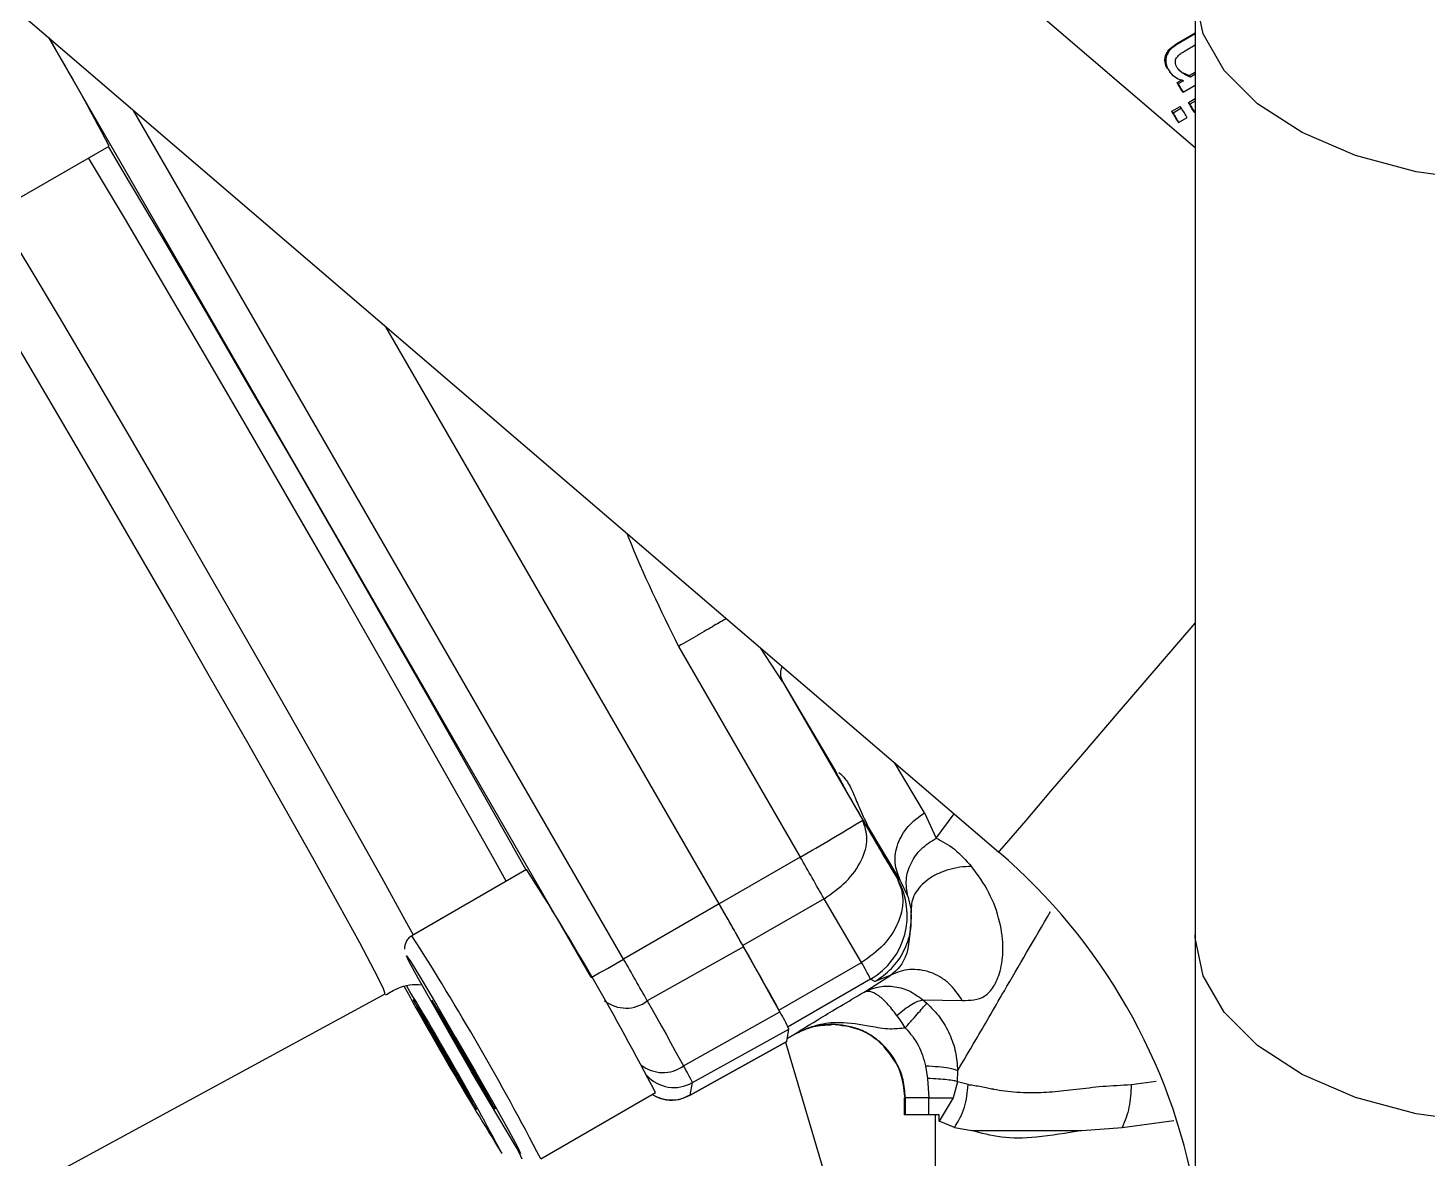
# Model space of a CAD drawing. Extents: x 75 to 2075, y 25 to 1460.
# Drawn here: x 1114.9 to 1169.3, y 653.4 to 697.3 of the extents above; entities that cross this region are included whole.
import ezdxf

# ---------------------------------------------------------------- set-up
doc = ezdxf.new("R2010")
doc.units = 0
doc.header["$LTSCALE"] = 5
doc.linetypes.add('SLD-KATı', pattern=[0])
doc.layers.get('0').update_dxf_attribs({"linetype": 'CONTINUOUS'})

msp = doc.modelspace()

# ---------------------------------------------------------------- linework, layer by layer
at = {"color": 7, "linetype": 'SLD-KATı'}
for p, q in [((1160.256, 692.686), (1108.958, 736.655)), ((1092.224, 717.131), (1152.636, 665.349)), ((1160.256, 698.707), (1160.256, 662.143)), ((1136.803, 660.481), (1115.75, 696.952)), ((1159.549, 696.738), (1160.256, 697.146)), ((1160.256, 697.107), (1159.575, 696.714)), ((1159.907, 696.478), (1160.256, 696.68)), ((1159.556, 695.22), (1159.762, 695.339)), ((1159.6, 695.165), (1159.556, 695.22)), ((1159.806, 695.284), (1159.6, 695.165)), ((1159.784, 694.845), (1160.256, 695.118)), ((1160.025, 695.491), (1160.256, 695.624)), ((1160.069, 695.436), (1160.025, 695.491)), ((1160.256, 695.544), (1160.069, 695.436)), ((1159.784, 694.845), (1159.735, 694.908)), ((1159.997, 694.452), (1160.256, 694.601)), ((1159.351, 694.108), (1159.676, 694.296)), ((1159.407, 694.033), (1159.351, 694.108)), ((1159.731, 694.221), (1159.407, 694.033)), ((1159.731, 694.221), (1159.676, 694.296)), ((1160.053, 694.376), (1159.997, 694.452)), ((1160.256, 694.493), (1160.053, 694.376)), ((1160.236, 694.058), (1160.176, 694.142)), ((1160.236, 694.058), (1160.256, 694.069)), ((1159.614, 693.672), (1159.553, 693.756)), ((1159.614, 693.672), (1159.939, 693.859)), ((1113.641, 690.186), (1118.094, 692.758)), ((1141.777, 663.338), (1128.844, 685.742)), ((1140.203, 673.336), (1144.925, 665.157)), ((1144.241, 671.97), (1147.35, 666.585)), ((1144.241, 671.97), (1146.29, 668.489)), ((1149.749, 666.878), (1150.197, 665.891)), ((1147.35, 666.585), (1147.94, 665.588)), ((1148.808, 664.256), (1147.539, 666.381)), ((1134.304, 664.675), (1129.851, 662.104)), ((1148.484, 664.67), (1148.694, 664.315)), ((1148.694, 664.315), (1148.808, 664.256)), ((1149.104, 663.64), (1148.808, 664.256)), ((1149.104, 663.64), (1149.234, 663.096)), ((1141.777, 663.338), (1138.065, 661.196)), ((1147.307, 661.061), (1145.849, 663.536)), ((1160.256, 662.143), (1160.256, 641.663)), ((1142.725, 661.675), (1138.988, 659.575)), ((1144.099, 659.209), (1147.307, 661.061)), ((1147.401, 659.911), (1148.447, 660.571)), ((1147.823, 660.324), (1147.649, 660.413)), ((1148.447, 660.571), (1147.823, 660.324)), ((1113.115, 651.326), (1128.814, 659.851)), ((1130.604, 658.459), (1129.894, 659.628)), ((1129.894, 659.628), (1130.417, 658.657)), ((1131.1, 658.855), (1130.63, 659.601)), ((1130.63, 659.601), (1131.386, 658.234)), ((1149.687, 659.618), (1149.84, 659.485)), ((1149.687, 659.618), (1151.217, 659.591)), ((1130.467, 658.686), (1130.417, 658.657)), ((1132.327, 656.743), (1131.1, 658.855)), ((1140.398, 657.049), (1144.137, 659.144)), ((1130.417, 658.657), (1131.65, 656.517)), ((1131.837, 656.319), (1130.604, 658.459)), ((1131.442, 658.266), (1131.386, 658.234)), ((1131.386, 658.234), (1132.613, 656.121)), ((1140.739, 656.402), (1144.487, 658.48)), ((1144.4, 657.996), (1144.487, 658.48)), ((1144.421, 658.112), (1144.711, 658.28)), ((1144.709, 658.281), (1144.715, 658.292)), ((1140.649, 655.914), (1144.398, 657.992)), ((1144.4, 657.996), (1140.651, 655.917)), ((1144.359, 657.97), (1146.021, 652.328)), ((1149.788, 657.057), (1149.866, 656.561)), ((1131.705, 656.549), (1131.65, 656.517)), ((1131.65, 656.517), (1132.36, 655.348)), ((1133.083, 655.376), (1132.327, 656.743)), ((1149.866, 656.561), (1149.911, 655.815)), ((1151.029, 656.435), (1151.036, 656.872)), ((1132.36, 655.348), (1131.837, 656.319)), ((1132.656, 656.147), (1132.613, 656.121)), ((1132.613, 656.121), (1133.083, 655.376)), ((1134.851, 653.444), (1139.305, 656.015)), ((1140.651, 655.917), (1140.739, 656.402)), ((1151.029, 656.435), (1150.863, 655.815)), ((1151.438, 656.324), (1151.029, 656.435)), ((1148.975, 655.145), (1148.975, 655.815)), ((1148.979, 655.807), (1148.975, 655.815)), ((1148.995, 655.807), (1148.979, 655.807)), ((1148.999, 655.815), (1148.995, 655.807)), ((1148.999, 655.815), (1148.999, 655.145)), ((1149.911, 655.145), (1149.911, 655.815)), ((1150.863, 655.815), (1150.315, 654.91)), ((1148.999, 655.145), (1148.975, 655.145)), ((1149.911, 655.145), (1148.999, 655.145)), ((1150.315, 655.145), (1149.911, 655.145)), ((1150.159, 655.145), (1150.159, 653.002)), ((1150.315, 654.91), (1150.315, 655.145)), ((1150.911, 654.656), (1150.315, 654.91)), ((1157.423, 654.656), (1159.422, 654.926)), ((1150.911, 654.656), (1151.584, 654.547)), ((1151.584, 654.547), (1151.59, 654.547)), ((1151.59, 654.547), (1155.859, 654.547)), ((1155.858, 654.547), (1157.423, 654.656))]:
    msp.add_line(p, q, dxfattribs=at)
at = {"color": 8, "linetype": 'SLD-KATı'}
for p, q in [((1115.761, 696.956), (1115.757, 696.955)), ((1138.065, 661.196), (1119.048, 694.139)), ((1144.241, 671.97), (1143.385, 673.278)), ((1149.749, 666.878), (1148.584, 668.822)), ((1150.197, 665.891), (1150.905, 666.833)), ((1144.925, 665.157), (1141.777, 663.339)), ((1145.849, 663.536), (1142.701, 661.718)), ((1147.649, 660.413), (1144.45, 658.566)), ((1144.709, 658.281), (1144.421, 658.115)), ((1157.77, 656.324), (1158.739, 656.458))]:
    msp.add_line(p, q, dxfattribs=at)
at = {"color": 8, "linetype": 'SLD-KATı', "flags": 128}
for points in [[(1185.97, 698.687), (1185.923, 698.077), (1185.44, 696.612), (1184.452, 695.232), (1182.999, 693.994), (1181.142, 692.949), (1178.957, 692.14), (1176.532, 691.6), (1173.967, 691.351), (1171.367, 691.403), (1168.839, 691.754), (1166.485, 692.389), (1164.403, 693.284), (1162.678, 694.4), (1161.379, 695.693), (1160.561, 697.109), (1160.257, 698.591), (1160.256, 698.706)], [(1133.511, 664.218), (1133.029, 665.082), (1131.704, 667.44), (1130.227, 670.049), (1128.632, 672.847), (1126.957, 675.77), (1125.239, 678.752), (1123.518, 681.723), (1121.833, 684.616), (1120.224, 687.363), (1118.728, 689.901), (1117.378, 692.173), (1117.302, 692.3)], [(1113.988, 689.729), (1114.982, 688.079), (1116.155, 686.109), (1117.475, 683.872), (1118.907, 681.428), (1120.411, 678.844), (1121.947, 676.191), (1123.473, 673.539), (1124.948, 670.961), (1126.332, 668.527), (1127.587, 666.302), (1128.679, 664.348), (1129.579, 662.717), (1129.898, 662.131)], [(1128.815, 659.851), (1128.735, 660.074), (1128.402, 660.738), (1127.823, 661.824), (1127.015, 663.299), (1126, 665.122), (1124.809, 667.239), (1123.475, 669.589), (1122.038, 672.105), (1120.54, 674.712), (1119.022, 677.336), (1117.53, 679.901), (1116.107, 682.333), (1114.793, 684.56), (1113.628, 686.519), (1112.644, 688.153)], [(1152.636, 665.349), (1152.679, 665.4), (1153.021, 665.799), (1153.69, 666.58), (1154.658, 667.709), (1155.886, 669.142), (1157.324, 670.819), (1158.912, 672.672), (1160.256, 674.24)], [(1185.97, 662.143), (1185.923, 661.514), (1185.44, 660.048), (1184.452, 658.668), (1182.999, 657.43), (1181.142, 656.385), (1178.957, 655.576), (1176.532, 655.036), (1173.967, 654.787), (1171.367, 654.839), (1168.839, 655.19), (1166.485, 655.825), (1164.403, 656.72), (1162.678, 657.836), (1161.379, 659.129), (1160.561, 660.545), (1160.257, 662.027), (1160.256, 662.143)], [(1133.87, 653.948), (1134.014, 653.678), (1134.121, 653.444)]]:
    msp.add_lwpolyline(points, dxfattribs=at)
at = {"color": 7, "linetype": 'SLD-KATı', "flags": 128}
for points in [[(1159.264, 695.633), (1159.283, 695.611), (1159.303, 695.588)], [(1159.735, 694.908), (1159.713, 694.947), (1159.69, 694.986), (1159.668, 695.025), (1159.645, 695.064), (1159.623, 695.103), (1159.601, 695.142), (1159.578, 695.181), (1159.556, 695.22)], [(1159.6, 695.165), (1159.623, 695.125), (1159.646, 695.085), (1159.669, 695.045), (1159.692, 695.005), (1159.715, 694.965), (1159.738, 694.925), (1159.761, 694.885), (1159.784, 694.845)], [(1159.553, 693.756), (1159.528, 693.8), (1159.503, 693.844), (1159.478, 693.888), (1159.452, 693.932), (1159.427, 693.976), (1159.402, 694.02), (1159.376, 694.064), (1159.351, 694.108)], [(1159.407, 694.033), (1159.433, 693.988), (1159.459, 693.943), (1159.485, 693.897), (1159.511, 693.852), (1159.537, 693.807), (1159.562, 693.762), (1159.588, 693.717), (1159.614, 693.672)], [(1159.939, 693.859), (1159.913, 693.904), (1159.887, 693.949), (1159.861, 693.995), (1159.835, 694.04), (1159.809, 694.085), (1159.783, 694.13), (1159.757, 694.175), (1159.731, 694.221)], [(1160.176, 694.142), (1160.153, 694.181), (1160.131, 694.219), (1160.109, 694.258), (1160.086, 694.297), (1160.064, 694.336), (1160.042, 694.374), (1160.02, 694.413), (1159.997, 694.452)], [(1160.053, 694.376), (1160.076, 694.337), (1160.099, 694.297), (1160.122, 694.257), (1160.145, 694.217), (1160.168, 694.177), (1160.19, 694.137), (1160.213, 694.098), (1160.236, 694.058)], [(1118.062, 692.739), (1118.635, 691.773), (1120.151, 689.206), (1121.783, 686.422), (1123.499, 683.48), (1125.264, 680.44), (1127.04, 677.365), (1128.791, 674.317), (1130.481, 671.36), (1132.076, 668.554), (1133.542, 665.957), (1134.272, 664.657)], [(1142.699, 661.718), (1142.883, 661.389), (1143.065, 661.064), (1143.244, 660.744), (1143.42, 660.428), (1143.594, 660.116), (1143.765, 659.809), (1143.934, 659.507), (1144.099, 659.209)], [(1144.137, 659.144), (1143.97, 659.444), (1143.8, 659.749), (1143.628, 660.059), (1143.453, 660.373), (1143.275, 660.692), (1143.094, 661.016), (1142.911, 661.343), (1142.725, 661.675)], [(1134.07, 653.653), (1133.911, 653.884), (1133.503, 654.55), (1132.897, 655.571), (1132.166, 656.822), (1131.397, 658.154), (1130.683, 659.406), (1130.111, 660.426), (1129.75, 661.092), (1129.642, 661.324), (1129.802, 661.092), (1130.209, 660.426), (1130.815, 659.406), (1131.547, 658.154), (1132.316, 656.822), (1133.029, 655.571), (1133.601, 654.55), (1133.963, 653.884), (1134.07, 653.653)], [(1138.988, 659.575), (1139.174, 659.243), (1139.357, 658.917), (1139.537, 658.594), (1139.715, 658.276), (1139.889, 657.962), (1140.062, 657.653), (1140.231, 657.348), (1140.398, 657.049)]]:
    msp.add_lwpolyline(points, dxfattribs=at)
at = {"color": 7, "linetype": 'SLD-KATı'}
for centre, radius, start, end in [((1048.835, 656.947), 77.969, 27.34147, 30.88051), ((1103.705, 737.935), 83.64, 299.52658, 301.45469), ((1137.76, 647.995), 22.857, 10.2064, 49.3987), ((1039.395, 604.106), 112.589, 27.45477, 32.54528), ((1014.758, 589.906), 150.353, 29.32178, 30.03273), ((1146.219, 662.887), 2.858, 300.0299, 29.9743), ((1011.741, 588.164), 150.201, 29.32085, 30.03252), ((1008.606, 586.347), 153.825, 29.32069, 30.03379), ((1115.82, 699.013), 43.875, 298.5718, 300.4651), ((1008.556, 586.319), 149.596, 29.32014, 30.03469), ((1140.837, 657.23), 7.519, 25.0463, 30.6311), ((1262.638, 733.743), 152.092, 208.9481, 211.77509), ((1026.335, 597.083), 121.039, 27.86375, 31.39841), ((1137.528, 655.23), 7.682, 25.0352, 30.6323), ((1144.395, 657.996), 0.00512, 304.6986, 355.7431), ((1133.972, 653.242), 7.469, 25.0301, 30.6396)]:
    msp.add_arc(centre, radius, start, end, dxfattribs=at)
at = {"color": 8, "linetype": 'SLD-KATı'}
for centre, radius, start, end in [((1034.921, 601.523), 112.613, 27.45521, 32.54463), ((1138.164, 660.64), 1.347, 231.75, 307.7559), ((1139.596, 658.166), 1.375, 231.496, 305.6626), ((1140.025, 657.64), 1.429, 222.1864, 300.0017), ((1139.937, 657.155), 1.429, 237.9879, 300.0012)]:
    msp.add_arc(centre, radius, start, end, dxfattribs=at)
at = {"color": 7, "linetype": 'SLD-KATı'}
for start_param, end_param in [(0.075722, 2.031127), (2.70199, 4.651223)]:
    msp.add_ellipse((1147.446, 666.49), major_axis=(-1.158, 2.006), ratio=0.011295, start_param=start_param, end_param=end_param, dxfattribs=at)
for points, knots in [([(1159.18, 695.751), (1159.14, 695.838), (1159.072, 695.983), (1159.084, 696.211), (1159.164, 696.413), (1159.326, 696.597), (1159.474, 696.691), (1159.549, 696.738)], [0, 0, 0, 0, 0.2374195, 0.3981968, 0.5587145, 0.7760766, 1, 1, 1, 1]), ([(1159.575, 696.714), (1159.472, 696.647), (1159.306, 696.538), (1159.151, 696.311), (1159.1, 696.099), (1159.126, 695.89), (1159.185, 695.771), (1159.215, 695.712)], [0, 0, 0, 0, 0.304593, 0.486816, 0.670172, 0.83523, 1, 1, 1, 1]), ([(1159.527, 696.177), (1159.56, 696.218), (1159.628, 696.302), (1159.765, 696.392), (1159.859, 696.449), (1159.907, 696.478)], [0, 0, 0, 0, 0.321458, 0.659308, 1, 1, 1, 1]), ([(1159.215, 695.712), (1159.248, 695.662), (1159.331, 695.538), (1159.536, 695.388), (1159.713, 695.32), (1159.806, 695.284)], [0, 0, 0, 0, 0.240407, 0.596043, 1, 1, 1, 1]), ([(1159.561, 695.799), (1159.543, 695.832), (1159.507, 695.9), (1159.48, 696.006), (1159.49, 696.103), (1159.516, 696.154), (1159.527, 696.177)], [0, 0, 0, 0, 0.285684, 0.573387, 0.811089, 1, 1, 1, 1]), ([(1160.069, 695.436), (1159.992, 695.468), (1159.838, 695.534), (1159.658, 695.656), (1159.585, 695.762), (1159.561, 695.799)], [0, 0, 0, 0, 0.395408, 0.792686, 1, 1, 1, 1]), ([(1159.587, 695.767), (1159.609, 695.74), (1159.664, 695.669), (1159.817, 695.577), (1159.946, 695.523), (1160.025, 695.491)], [0, 0, 0, 0, 0.199583, 0.511907, 1, 1, 1, 1]), ([(1146.29, 668.489), (1146.286, 668.495), (1146.282, 668.501), (1146.293, 668.496), (1146.295, 668.496)], [0, 0, 0, 0, 0.887055, 1, 1, 1, 1]), ([(1146.429, 668.438), (1146.513, 668.367), (1146.681, 668.223), (1146.96, 667.721), (1147.201, 667.069), (1147.423, 666.618), (1147.539, 666.381)], [0, 0, 0, 0, 0.254449, 0.507542, 0.740827, 1, 1, 1, 1]), ([(1148.808, 664.256), (1148.721, 664.476), (1148.545, 664.914), (1148.673, 665.672), (1149.076, 666.381), (1149.524, 666.712), (1149.749, 666.878)], [0, 0, 0, 0, 0.250454, 0.500147, 0.750071, 1, 1, 1, 1]), ([(1145.849, 663.536), (1146.152, 663.749), (1146.759, 664.174), (1147.345, 665.019), (1147.6, 665.882), (1147.433, 666.351), (1147.35, 666.585)], [0, 0, 0, 0, 0.2503381, 0.4999591, 0.7499958, 1, 1, 1, 1]), ([(1149.104, 663.64), (1149.067, 663.851), (1148.993, 664.272), (1149.191, 664.919), (1149.59, 665.498), (1149.995, 665.76), (1150.197, 665.891)], [0, 0, 0, 0, 0.250271, 0.500085, 0.750037, 1, 1, 1, 1]), ([(1150.197, 665.891), (1150.433, 665.771), (1150.89, 665.538), (1151.354, 665.036), (1151.578, 664.793)], [0, 0, 0, 0, 0.5181635, 1, 1, 1, 1]), ([(1147.94, 665.588), (1148.052, 665.393), (1148.277, 665.005), (1148.415, 664.781), (1148.484, 664.67)], [0, 0, 0, 0, 0.502661, 1, 1, 1, 1]), ([(1151.578, 664.793), (1151.424, 664.787), (1151.116, 664.774), (1150.664, 664.669), (1150.243, 664.509), (1149.876, 664.29), (1149.578, 664.026), (1149.364, 663.73), (1149.237, 663.414), (1149.235, 663.202), (1149.234, 663.096)], [0, 0, 0, 0, 0.1249746, 0.2500088, 0.3749922, 0.4999268, 0.6250467, 0.7500995, 0.8750352, 1, 1, 1, 1]), ([(1151.217, 659.591), (1151.521, 659.593), (1151.97, 659.597), (1152.439, 660.085), (1152.718, 660.72), (1152.832, 661.627), (1152.697, 662.696), (1152.275, 663.836), (1151.817, 664.465), (1151.578, 664.793)], [0, 0, 0, 0, 0.221419, 0.32707, 0.434049, 0.551256, 0.685063, 0.835603, 1, 1, 1, 1]), ([(1148.694, 664.315), (1148.797, 664.057), (1148.903, 663.791), (1148.906, 663.416), (1148.891, 663.117), (1148.724, 662.524), (1148.213, 661.708), (1147.609, 661.277), (1147.307, 661.061)], [0, 0, 0, 0, 0.249757, 0.257387, 0.320914, 0.500525, 0.749903, 1, 1, 1, 1]), ([(1147.823, 660.324), (1148.049, 660.481), (1148.501, 660.795), (1148.97, 661.485), (1149.252, 662.27), (1149.24, 662.821), (1149.234, 663.096)], [0, 0, 0, 0, 0.250001, 0.499999, 0.750001, 1, 1, 1, 1]), ([(1149.234, 663.096), (1149.207, 662.47), (1149.15, 661.179), (1148.686, 660.778), (1148.447, 660.571)], [0, 0, 0, 0, 0.48428, 1, 1, 1, 1]), ([(1129.857, 662.096), (1129.827, 662.082), (1129.739, 662.038), (1129.644, 661.914), (1129.581, 661.768), (1129.562, 661.654), (1129.566, 661.6), (1129.567, 661.585)], [0, 0, 0, 0, 0.156868, 0.46063, 0.707252, 0.917924, 1, 1, 1, 1]), ([(1151.217, 659.591), (1151.055, 659.83), (1150.811, 660.19), (1150.349, 660.518), (1149.849, 660.752), (1149.307, 660.82), (1148.794, 660.736), (1148.563, 660.626), (1148.447, 660.571)], [0, 0, 0, 0, 0.249865, 0.375213, 0.500189, 0.749453, 0.874762, 1, 1, 1, 1]), ([(1128.831, 659.806), (1128.981, 659.897), (1129.399, 660.149), (1129.921, 660.242), (1130.234, 660.195), (1130.242, 660.193)], [0, 0, 0, 0, 0.355489, 0.984771, 1, 1, 1, 1]), ([(1144.715, 658.292), (1145.009, 658.476), (1145.45, 658.753), (1146.458, 659.357), (1147.087, 659.726), (1147.401, 659.911)], [0, 0, 0, 0, 0.498685, 0.749253, 1, 1, 1, 1]), ([(1147.401, 659.911), (1147.576, 659.989), (1147.926, 660.146), (1148.531, 660.161), (1149.149, 660.006), (1149.506, 659.748), (1149.687, 659.618)], [0, 0, 0, 0, 0.241436, 0.486598, 0.739434, 1, 1, 1, 1]), ([(1148.676, 659.011), (1148.548, 659.174), (1148.298, 659.496), (1147.941, 659.807), (1147.628, 659.967), (1147.477, 659.929), (1147.401, 659.911)], [0, 0, 0, 0, 0.260604, 0.513385, 0.758494, 1, 1, 1, 1]), ([(1148.676, 659.011), (1148.775, 659.094), (1148.973, 659.258), (1149.249, 659.441), (1149.499, 659.573), (1149.625, 659.603), (1149.687, 659.618)], [0, 0, 0, 0, 0.249904, 0.499992, 0.750085, 1, 1, 1, 1]), ([(1149.003, 658.531), (1149.098, 658.638), (1149.288, 658.853), (1149.529, 659.126), (1149.726, 659.353), (1149.802, 659.441), (1149.84, 659.485)], [0, 0, 0, 0, 0.249876, 0.500005, 0.750133, 1, 1, 1, 1]), ([(1149.84, 659.485), (1150.017, 659.307), (1150.371, 658.952), (1150.736, 658.296), (1150.981, 657.599), (1151.018, 657.113), (1151.036, 656.872)], [0, 0, 0, 0, 0.254526, 0.506589, 0.755653, 1, 1, 1, 1]), ([(1144.715, 658.292), (1145.008, 658.427), (1145.559, 658.682), (1146.582, 658.784), (1147.519, 658.625), (1148.338, 658.463), (1148.803, 658.51), (1149.003, 658.531)], [0, 0, 0, 0, 0.215217, 0.405144, 0.682448, 0.863304, 1, 1, 1, 1]), ([(1149.003, 658.531), (1148.95, 658.614), (1148.843, 658.78), (1148.731, 658.934), (1148.676, 659.01)], [0, 0, 0, 0, 0.500358, 1, 1, 1, 1]), ([(1144.703, 658.275), (1144.946, 658.393), (1145.395, 658.612), (1145.892, 658.638), (1146.119, 658.65)], [0, 0, 0, 0, 0.542383, 1, 1, 1, 1]), ([(1146.136, 658.663), (1145.886, 658.646), (1145.385, 658.613), (1144.934, 658.392), (1144.709, 658.281)], [0, 0, 0, 0, 0.500001, 1, 1, 1, 1]), ([(1144.715, 658.292), (1144.944, 658.405), (1145.396, 658.626), (1145.897, 658.659), (1146.143, 658.675)], [0, 0, 0, 0, 0.508285, 1, 1, 1, 1]), ([(1148.995, 655.807), (1148.951, 656.182), (1148.865, 656.93), (1148.204, 657.874), (1147.259, 658.534), (1146.511, 658.62), (1146.136, 658.663)], [0, 0, 0, 0, 0.25, 0.5, 0.749998, 1, 1, 1, 1]), ([(1148.999, 655.815), (1148.983, 656.049), (1148.952, 656.486), (1148.683, 657.195), (1148.263, 657.785), (1147.717, 658.223), (1147.057, 658.578), (1146.505, 658.636), (1146.143, 658.675)], [0, 0, 0, 0, 0.156058, 0.292085, 0.503206, 0.63282, 0.759001, 1, 1, 1, 1]), ([(1149.003, 658.531), (1149.19, 658.313), (1149.562, 657.88), (1149.713, 657.331), (1149.788, 657.057)], [0, 0, 0, 0, 0.502614, 1, 1, 1, 1]), ([(1148.163, 657.797), (1148.395, 657.511), (1148.866, 656.93), (1148.941, 656.186), (1148.979, 655.807)], [0, 0, 0, 0, 0.491793, 1, 1, 1, 1]), ([(1149.788, 657.057), (1149.959, 657.046), (1150.301, 657.023), (1150.796, 656.961), (1150.945, 656.906), (1151.036, 656.872)], [0, 0, 0, 0, 0.280768, 0.561381, 1, 1, 1, 1]), ([(1151.029, 656.435), (1150.99, 656.448), (1150.911, 656.473), (1150.648, 656.509), (1150.299, 656.54), (1150.01, 656.554), (1149.866, 656.561)], [0, 0, 0, 0, 0.250039, 0.500003, 0.749974, 1, 1, 1, 1]), ([(1150.911, 654.655), (1151.062, 654.912), (1151.365, 655.426), (1151.414, 656.025), (1151.438, 656.324)], [0, 0, 0, 0, 0.499976, 1, 1, 1, 1]), ([(1151.438, 656.324), (1151.502, 656.318), (1151.64, 656.304), (1151.878, 656.26), (1152.119, 656.21), (1152.3, 656.174), (1152.398, 656.156), (1152.563, 656.125), (1152.856, 656.078), (1153.331, 656.029), (1153.933, 656.002), (1154.69, 656.035), (1155.63, 656.143), (1156.649, 656.268), (1157.397, 656.306), (1157.77, 656.324)], [0, 0, 0, 0, 0.058099, 0.124924, 0.18572, 0.229389, 0.24339, 0.247605, 0.332029, 0.415659, 0.49981, 0.624685, 0.749816, 0.875019, 1, 1, 1, 1]), ([(1157.77, 656.324), (1157.757, 656.025), (1157.732, 655.426), (1157.526, 654.912), (1157.423, 654.655)], [0, 0, 0, 0, 0.500018, 1, 1, 1, 1]), ([(1139.23, 655.914), (1139.26, 655.895), (1139.394, 655.809), (1139.739, 655.714), (1140.21, 655.711), (1140.502, 655.852), (1140.646, 655.921)], [0, 0, 0, 0, 0.080115, 0.366499, 0.688593, 1, 1, 1, 1]), ([(1149.911, 655.815), (1149.784, 655.815), (1149.53, 655.815), (1149.241, 655.815), (1149.043, 655.815), (1149.014, 655.815), (1148.999, 655.815)], [0, 0, 0, 0, 0.250011, 0.500008, 0.750001, 1, 1, 1, 1]), ([(1149.911, 655.815), (1150.011, 655.815), (1150.212, 655.815), (1150.474, 655.815), (1150.7, 655.815), (1150.809, 655.815), (1150.863, 655.815)], [0, 0, 0, 0, 0.249985, 0.49999, 0.749994, 1, 1, 1, 1]), ([(1155.858, 654.547), (1155.254, 654.441), (1154.091, 654.238), (1152.649, 654.234), (1151.951, 654.44), (1151.59, 654.547)], [0, 0, 0, 0, 0.3438049, 0.6609118, 1, 1, 1, 1])]:
    msp.add_open_spline(points, degree=3, knots=knots, dxfattribs=at)
at = {"color": 8, "linetype": 'SLD-KATı'}
for points, knots in [([(1138.188, 677.733), (1138.208, 677.683), (1138.793, 676.181), (1139.51, 674.734), (1140.203, 673.336)], [0, 0, 0, 0, 0.033435, 1, 1, 1, 1]), ([(1142.057, 674.416), (1141.91, 674.329), (1141.594, 674.144), (1140.941, 673.762), (1140.449, 673.478), (1140.203, 673.336)], [0, 0, 0, 0, 0.3056395, 0.6528213, 1, 1, 1, 1]), ([(1144.226, 672.557), (1144.206, 672.512), (1144.105, 672.282), (1144.18, 672.109), (1144.241, 671.97)], [0, 0, 0, 0, 0.197398, 1, 1, 1, 1]), ([(1151.036, 656.872), (1151.252, 657.235), (1151.711, 658.003), (1152.904, 660.065), (1154.015, 661.969), (1154.639, 663.038)], [0, 0, 0, 0, 0.281461, 0.59667, 1, 1, 1, 1])]:
    msp.add_open_spline(points, degree=3, knots=knots, dxfattribs=at)

doc.saveas('drawing.dxf')
